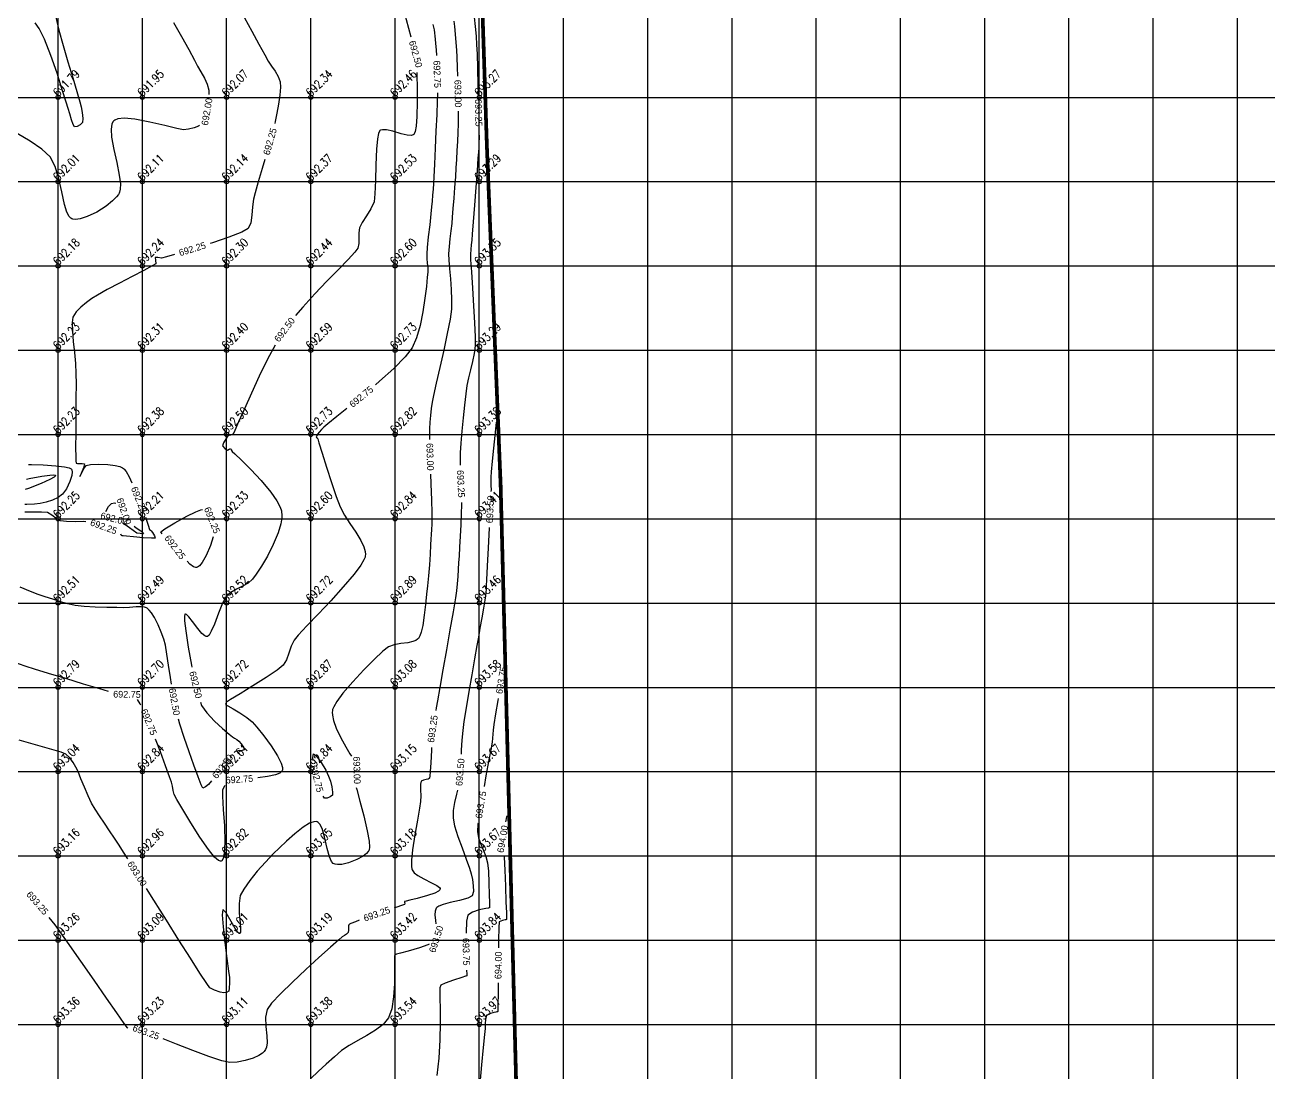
# Model space of a CAD drawing. Header units: millimetres. Extents: x 708400 to 708940, y 1331410 to 1331890.
# Drawn here: x 708683 to 708756.8, y 1331587.2 to 1331649.3 of the extents above; entities that cross this region are included whole.
import ezdxf

# ---------------------------------------------------------------- set-up
doc = ezdxf.new("R2010")
doc.units = ezdxf.units.MM
doc.header["$PDMODE"] = 32
doc.header["$PDSIZE"] = 0.25
for name, color, linetype in [('BLOCK LEVELS', 251, 'Continuous'), ('BOUNDARY', 7, 'Continuous'), ('CONT-MJR', 210, 'Continuous'), ('CONT-MNR', 90, 'Continuous'), ('grid', 4, 'Continuous')]:
    doc.layers.add(name, color=color, linetype=linetype)
doc.styles.add('RS', font='romans.shx', dxfattribs={"height": 5})

msp = doc.modelspace()

# ---------------------------------------------------------------- linework, layer by layer
at = {"layer": 'BLOCK LEVELS', "color": 251}
for p in [(708685, 1331645, 691.788), (708690, 1331645, 691.948), (708695, 1331645, 692.074), (708700, 1331645, 692.345), (708705, 1331645, 692.46), (708710, 1331645, 693.266), (708685, 1331640, 692.005), (708690, 1331640, 692.109), (708695, 1331640, 692.138), (708700, 1331640, 692.375), (708705, 1331640, 692.531), (708710, 1331640, 693.286), (708685, 1331635, 692.181), (708690, 1331635, 692.236), (708695, 1331635, 692.296), (708700, 1331635, 692.438), (708705, 1331635, 692.605), (708710, 1331635, 693.345), (708685, 1331630, 692.228), (708690, 1331630, 692.312), (708695, 1331630, 692.397), (708700, 1331630, 692.588), (708705, 1331630, 692.732), (708710, 1331630, 693.295), (708685, 1331625, 692.228), (708690, 1331625, 692.376), (708695, 1331625, 692.497), (708700, 1331625, 692.731), (708705, 1331625, 692.82), (708710, 1331625, 693.381), (708685, 1331620, 692.249), (708690, 1331620, 692.213), (708695, 1331620, 692.326), (708700, 1331620, 692.604), (708705, 1331620, 692.837), (708710, 1331620, 693.411), (708685, 1331615, 692.509), (708690, 1331615, 692.485), (708695, 1331615, 692.516), (708700, 1331615, 692.72), (708705, 1331615, 692.892), (708710, 1331615, 693.458), (708685, 1331610, 692.787), (708690, 1331610, 692.7), (708695, 1331610, 692.716), (708700, 1331610, 692.866), (708705, 1331610, 693.075), (708710, 1331610, 693.577), (708685, 1331605, 693.041), (708690, 1331605, 692.836), (708695, 1331605, 692.606), (708700, 1331605, 692.837), (708705, 1331605, 693.148), (708710, 1331605, 693.674), (708685, 1331600, 693.157), (708690, 1331600, 692.96), (708695, 1331600, 692.818), (708700, 1331600, 693.055), (708705, 1331600, 693.18), (708710, 1331600, 693.675), (708685, 1331595, 693.26), (708690, 1331595, 693.09), (708695, 1331595, 693.005), (708700, 1331595, 693.191), (708705, 1331595, 693.422), (708710, 1331595, 693.845), (708685, 1331590, 693.363), (708690, 1331590, 693.227), (708695, 1331590, 693.113), (708700, 1331590, 693.377), (708705, 1331590, 693.537), (708710, 1331590, 693.968)]:
    msp.add_point(p, dxfattribs=at)
at = {"layer": 'BOUNDARY', "ltscale": 0.5, "const_width": 0.221, "elevation": 692.39}
msp.add_lwpolyline([(708485.756, 1331513.718), (708506.417, 1331512.167), (708521.684, 1331513.287), (708545.217, 1331516.153), (708575.447, 1331521.711), (708677.694, 1331526.661), (708702.379, 1331528.237), (708722.343, 1331532.076), (708722.785, 1331547.68), (708720.433, 1331582.346), (708712.318, 1331581.477), (708711.266, 1331622.005), (708710.45, 1331642.096), (708710.067, 1331653.805)], dxfattribs=at)
at = {"layer": 'CONT-MJR', "flags": 128}
for points, elevation in [([(708707.464, 1331655.738), (708707.06, 1331655.433), (708706.497, 1331655.087), (708706.024, 1331654.822), (708705.773, 1331654.674), (708705.61, 1331654.533), (708705.445, 1331654.378), (708705.3, 1331654.22), (708705.114, 1331653.968), (708704.897, 1331653.639), (708704.772, 1331653.405), (708704.752, 1331653.259), (708704.759, 1331653.099), (708704.778, 1331652.948), (708704.864, 1331652.604), (708705.074, 1331651.814), (708705.357, 1331650.76), (708705.664, 1331649.622), (708705.942, 1331648.597)], 692.5), ([(708691.849, 1331649.434), (708692.319, 1331648.619), (708692.75, 1331647.839), (708693.088, 1331647.212), (708693.28, 1331646.854), (708693.475, 1331646.513), (708693.68, 1331646.148), (708693.853, 1331645.778), (708693.95, 1331645.418), (708693.955, 1331645.175)], 692), ([(708708.496, 1331649.525), (708708.527, 1331649.205), (708708.571, 1331648.751), (708708.616, 1331648.25), (708708.649, 1331647.794), (708708.668, 1331647.388), (708708.691, 1331646.768), (708708.707, 1331646.256)], 693), ([(708706.283, 1331646.48), (708706.289, 1331646.282), (708706.307, 1331645.603), (708706.317, 1331644.741), (708706.299, 1331643.87), (708706.253, 1331643.283), (708706.194, 1331642.966), (708706.141, 1331642.834), (708706.11, 1331642.797), (708706.066, 1331642.768), (708705.952, 1331642.739), (708705.727, 1331642.75), (708705.359, 1331642.837), (708704.859, 1331642.985), (708704.489, 1331643.071), (708704.261, 1331643.083), (708704.144, 1331643.054), (708704.099, 1331643.026), (708704.067, 1331642.988), (708704.011, 1331642.854), (708703.948, 1331642.53), (708703.893, 1331641.922), (708703.856, 1331641.004), (708703.835, 1331640.066), (708703.807, 1331639.277), (708703.75, 1331638.805), (708703.565, 1331638.394), (708703.302, 1331637.968), (708703.049, 1331637.572), (708702.892, 1331637.253), (708702.852, 1331636.962), (708702.857, 1331636.64), (708702.856, 1331636.322), (708702.797, 1331636.044), (708702.613, 1331635.808), (708702.206, 1331635.374), (708701.635, 1331634.788), (708700.959, 1331634.093), (708700.236, 1331633.335), (708699.524, 1331632.557), (708699.099, 1331632.057)], 692.5), ([(708708.749, 1331644.189), (708708.75, 1331643.933), (708708.741, 1331643.434), (708708.723, 1331642.911), (708708.699, 1331642.377), (708708.671, 1331641.843), (708708.642, 1331641.32), (708708.612, 1331640.822), (708708.577, 1331640.28), (708708.533, 1331639.66), (708708.485, 1331639.017), (708708.438, 1331638.408), (708708.396, 1331637.889), (708708.364, 1331637.516), (708708.315, 1331637.075), (708708.255, 1331636.612), (708708.202, 1331636.149), (708708.173, 1331635.708), (708708.186, 1331635.341), (708708.228, 1331634.835), (708708.282, 1331634.241), (708708.33, 1331633.611), (708708.357, 1331632.995), (708708.344, 1331632.443), (708708.261, 1331631.846), (708708.098, 1331630.992), (708707.887, 1331629.998), (708707.66, 1331628.978), (708707.449, 1331628.047), (708707.286, 1331627.321), (708707.204, 1331626.914), (708707.15, 1331626.532), (708707.103, 1331626.127), (708707.066, 1331625.722), (708707.044, 1331625.337), (708707.046, 1331624.904), (708707.051, 1331624.705)], 693), ([(708693.389, 1331643.323), (708693.324, 1331643.287), (708693.077, 1331643.198), (708692.744, 1331643.122), (708692.437, 1331643.079), (708692.043, 1331643.144), (708691.332, 1331643.323), (708690.453, 1331643.537), (708689.556, 1331643.707), (708688.925, 1331643.759), (708688.553, 1331643.721), (708688.37, 1331643.651), (708688.302, 1331643.6), (708688.256, 1331643.546), (708688.189, 1331643.404), (708688.146, 1331643.119), (708688.175, 1331642.631), (708688.303, 1331641.907), (708688.475, 1331641.131), (708688.627, 1331640.386), (708688.693, 1331639.867), (708688.687, 1331639.55), (708688.65, 1331639.384), (708688.62, 1331639.316), (708688.575, 1331639.241), (708688.46, 1331639.089), (708688.232, 1331638.854), (708687.848, 1331638.545), (708687.292, 1331638.193), (708686.72, 1331637.923), (708686.298, 1331637.793), (708686.028, 1331637.76), (708685.878, 1331637.774), (708685.814, 1331637.794), (708685.756, 1331637.824), (708685.652, 1331637.929), (708685.519, 1331638.18), (708685.373, 1331638.653), (708685.215, 1331639.387), (708685.046, 1331640.175), (708684.83, 1331640.907), (708684.527, 1331641.471), (708684.032, 1331641.933), (708683.341, 1331642.406), (708682.572, 1331642.852)], 692), ([(708697.88, 1331630.305), (708697.433, 1331629.463), (708696.942, 1331628.463), (708696.473, 1331627.458), (708696.055, 1331626.53), (708695.716, 1331625.759), (708695.482, 1331625.229), (708695.381, 1331625.019), (708695.232, 1331624.969), (708695.081, 1331624.918), (708694.965, 1331624.758), (708694.821, 1331624.503), (708694.76, 1331624.319), (708694.9, 1331624.162), (708695.051, 1331624.071), (708695.146, 1331624.12), (708695.234, 1331624.167), (708695.279, 1331624.09), (708695.322, 1331623.999), (708695.482, 1331623.849), (708695.887, 1331623.467), (708696.44, 1331622.919), (708697.049, 1331622.269), (708697.619, 1331621.585), (708697.984, 1331621.057), (708698.174, 1331620.693), (708698.249, 1331620.475), (708698.268, 1331620.374), (708698.277, 1331620.274), (708698.273, 1331620.056), (708698.214, 1331619.694), (708698.057, 1331619.165), (708697.767, 1331618.47), (708697.421, 1331617.79), (708697.068, 1331617.182), (708696.759, 1331616.704), (708696.543, 1331616.412), (708696.28, 1331616.185), (708695.948, 1331615.995), (708695.592, 1331615.817), (708695.258, 1331615.628), (708694.99, 1331615.404), (708694.76, 1331615), (708694.52, 1331614.396), (708694.278, 1331613.754), (708694.091, 1331613.323), (708693.958, 1331613.102), (708693.875, 1331613.022), (708693.835, 1331613.007), (708693.793, 1331613.008), (708693.698, 1331613.049), (708693.534, 1331613.192), (708693.289, 1331613.484), (708692.978, 1331613.903), (708692.757, 1331614.186), (708692.623, 1331614.318), (708692.555, 1331614.35), (708692.528, 1331614.345), (708692.514, 1331614.326), (708692.499, 1331614.225), (708692.51, 1331613.936), (708692.576, 1331613.347), (708692.722, 1331612.387), (708692.916, 1331611.316), (708692.942, 1331611.194)], 692.5), ([(708711.117, 1331625.686), (708711.112, 1331625.688), (708711.092, 1331625.698), (708711.048, 1331625.72), (708711.009, 1331625.734), (708710.983, 1331625.507), (708710.922, 1331624.938), (708710.844, 1331624.188), (708710.766, 1331623.419), (708710.704, 1331622.792), (708710.677, 1331622.47), (708710.679, 1331622.223), (708710.691, 1331621.966), (708710.697, 1331621.719), (708710.693, 1331621.622)], 693.5), ([(708683.242, 1331623.219), (708683.412, 1331623.218), (708684.103, 1331623.197), (708684.856, 1331623.147), (708685.376, 1331623.082), (708685.656, 1331623.016), (708685.768, 1331622.963), (708685.797, 1331622.934), (708685.817, 1331622.891), (708685.833, 1331622.779), (708685.806, 1331622.561), (708685.698, 1331622.215), (708685.491, 1331621.782), (708685.267, 1331621.463), (708685.002, 1331621.262), (708684.66, 1331621.104), (708684.29, 1331620.986), (708683.941, 1331620.905), (708683.601, 1331620.864), (708683.135, 1331620.844), (708683.015, 1331620.844)], 692), ([(708707.108, 1331622.639), (708707.126, 1331622.072), (708707.156, 1331621.096), (708707.178, 1331620.343), (708707.186, 1331619.957), (708707.178, 1331619.672), (708707.164, 1331619.372), (708707.146, 1331619.073), (708707.128, 1331618.788), (708707.109, 1331618.444), (708707.078, 1331617.906), (708707.036, 1331617.264), (708706.985, 1331616.609), (708706.926, 1331616.029), (708706.871, 1331615.526), (708706.81, 1331614.917), (708706.736, 1331614.277), (708706.644, 1331613.677), (708706.553, 1331613.276), (708706.473, 1331613.046), (708706.414, 1331612.935), (708706.382, 1331612.894), (708706.34, 1331612.853), (708706.238, 1331612.785), (708706.05, 1331612.711), (708705.75, 1331612.649), (708705.337, 1331612.596), (708704.937, 1331612.528), (708704.604, 1331612.399), (708704.28, 1331612.138), (708703.763, 1331611.656), (708703.139, 1331611.029), (708702.492, 1331610.334), (708701.909, 1331609.648), (708701.546, 1331609.156), (708701.363, 1331608.847), (708701.293, 1331608.678), (708701.276, 1331608.606), (708701.268, 1331608.525), (708701.276, 1331608.344), (708701.342, 1331608.038), (708701.505, 1331607.587), (708701.783, 1331607.007), (708702.079, 1331606.474), (708702.324, 1331606.062), (708702.411, 1331605.909)], 693), ([(708687.824, 1331620.434), (708687.824, 1331620.437), (708687.994, 1331620.723), (708688.165, 1331620.901), (708688.343, 1331620.94), (708688.423, 1331620.933)], 692), ([(708689.233, 1331619.464), (708688.827, 1331619.763)], 692), ([(708689.523, 1331619.564), (708689.638, 1331619.471), (708689.9, 1331619.276), (708690.015, 1331619.193), (708690.062, 1331619.109), (708689.869, 1331619.122), (708689.677, 1331619.138), (708689.246, 1331619.455)], 692), ([(708710.592, 1331619.491), (708710.589, 1331619.438), (708710.531, 1331618.269), (708710.476, 1331617.192), (708710.435, 1331616.384), (708710.416, 1331616.023), (708710.405, 1331615.828), (708710.391, 1331615.624), (708710.373, 1331615.429), (708710.332, 1331615.177), (708710.25, 1331614.706), (708710.146, 1331614.115), (708710.039, 1331613.505), (708709.947, 1331612.974), (708709.859, 1331612.473), (708709.722, 1331611.696), (708709.556, 1331610.75), (708709.382, 1331609.744), (708709.22, 1331608.785), (708709.09, 1331607.98), (708709.013, 1331607.437), (708708.964, 1331606.875), (708708.93, 1331606.271), (708708.92, 1331606.031)], 693.5), ([(708691.721, 1331610.196), (708691.662, 1331610.581), (708691.556, 1331611.31), (708691.458, 1331611.968), (708691.365, 1331612.504), (708691.275, 1331612.866), (708691.123, 1331613.267), (708690.931, 1331613.71), (708690.717, 1331614.135), (708690.541, 1331614.421), (708690.412, 1331614.584), (708690.33, 1331614.661), (708690.291, 1331614.689), (708690.24, 1331614.716), (708690.125, 1331614.754), (708689.927, 1331614.779), (708689.63, 1331614.772), (708689.242, 1331614.735), (708688.883, 1331614.719), (708688.484, 1331614.728), (708687.887, 1331614.74), (708687.202, 1331614.761), (708686.542, 1331614.798), (708686.018, 1331614.857), (708685.585, 1331614.95), (708685.136, 1331615.077), (708684.682, 1331615.223), (708684.237, 1331615.374), (708683.814, 1331615.515), (708683.365, 1331615.684), (708682.754, 1331615.937)], 692.5), ([(708693.45, 1331609.123), (708693.518, 1331608.927), (708693.835, 1331608.478), (708694.284, 1331608), (708694.758, 1331607.561), (708695.148, 1331607.227), (708695.347, 1331607.065), (708695.475, 1331606.982), (708695.615, 1331606.903), (708695.735, 1331606.814), (708695.869, 1331606.656), (708696.009, 1331606.45), (708696.051, 1331606.299), (708695.922, 1331606.251), (708695.697, 1331606.24), (708695.502, 1331606.196), (708695.44, 1331606.128)], 692.5), ([(708694.11, 1331604.46), (708693.927, 1331604.238), (708693.748, 1331604.091), (708693.583, 1331604.026), (708693.492, 1331604.212), (708693.305, 1331604.689), (708693.054, 1331605.373), (708692.771, 1331606.179), (708692.486, 1331607.023), (708692.233, 1331607.821), (708692.152, 1331608.106)], 692.5), ([(708689.138, 1331599.818), (708688.886, 1331600.219), (708688.619, 1331600.64), (708688.348, 1331601.049), (708688.05, 1331601.487), (708687.745, 1331601.934), (708687.453, 1331602.37), (708687.194, 1331602.773), (708686.989, 1331603.124), (708686.775, 1331603.565), (708686.558, 1331604.077), (708686.354, 1331604.581), (708686.182, 1331605.002), (708686.06, 1331605.262), (708685.891, 1331605.539), (708685.691, 1331605.815), (708685.465, 1331606.029), (708685.173, 1331606.147), (708684.618, 1331606.321), (708683.932, 1331606.518), (708683.244, 1331606.709), (708682.684, 1331606.863)], 693), ([(708702.695, 1331604.05), (708702.723, 1331603.931), (708702.911, 1331603.249), (708703.141, 1331602.381), (708703.35, 1331601.491), (708703.458, 1331600.874), (708703.482, 1331600.523), (708703.464, 1331600.362), (708703.443, 1331600.307), (708703.407, 1331600.252), (708703.307, 1331600.141), (708703.097, 1331599.977), (708702.736, 1331599.777), (708702.226, 1331599.584), (708701.832, 1331599.497), (708701.576, 1331599.484), (708701.437, 1331599.505), (708701.379, 1331599.526), (708701.327, 1331599.558), (708701.233, 1331599.674), (708701.113, 1331599.949), (708700.978, 1331600.444), (708700.819, 1331601.132), (708700.675, 1331601.619), (708700.543, 1331601.885), (708700.439, 1331601.991), (708700.381, 1331602.019), (708700.318, 1331602.031), (708700.176, 1331602.022), (708699.928, 1331601.933), (708699.551, 1331601.707), (708699.046, 1331601.312), (708698.554, 1331600.875), (708698.131, 1331600.483), (708697.76, 1331600.119), (708697.304, 1331599.634), (708696.823, 1331599.086), (708696.374, 1331598.533), (708696.016, 1331598.035), (708695.808, 1331597.648), (708695.736, 1331597.182), (708695.754, 1331596.606), (708695.805, 1331596.037), (708695.829, 1331595.668), (708695.819, 1331595.48), (708695.791, 1331595.411), (708695.769, 1331595.397), (708695.736, 1331595.399), (708695.653, 1331595.467), (708695.499, 1331595.688), (708695.263, 1331596.108), (708694.977, 1331596.613), (708694.773, 1331596.815), (708694.739, 1331596.51), (708694.793, 1331595.794), (708694.898, 1331594.865), (708695.019, 1331593.92), (708695.119, 1331593.159), (708695.163, 1331592.778), (708695.165, 1331592.473), (708695.154, 1331592.156), (708695.123, 1331591.977), (708694.991, 1331591.904), (708694.828, 1331591.877), (708694.622, 1331591.919), (708694.289, 1331592.027), (708694.005, 1331592.177), (708693.819, 1331592.432), (708693.416, 1331593.044), (708692.848, 1331593.929), (708692.167, 1331595.002), (708691.425, 1331596.178), (708690.674, 1331597.372), (708690.237, 1331598.067)], 693), ([(708708.701, 1331603.908), (708708.644, 1331603.66), (708708.533, 1331603.173), (708708.455, 1331602.697), (708708.443, 1331602.247), (708708.537, 1331601.78), (708708.731, 1331601.157), (708708.976, 1331600.469), (708709.223, 1331599.808), (708709.421, 1331599.265), (708709.522, 1331598.932), (708709.586, 1331598.598), (708709.645, 1331598.231), (708709.655, 1331597.887), (708709.576, 1331597.625), (708709.311, 1331597.483), (708708.826, 1331597.362), (708708.262, 1331597.239), (708707.845, 1331597.123), (708707.598, 1331597.017), (708707.482, 1331596.935), (708707.442, 1331596.89), (708707.412, 1331596.84), (708707.373, 1331596.722), (708707.358, 1331596.507), (708707.391, 1331596.172), (708707.424, 1331595.968)], 693.5), ([(708711.775, 1331602.387), (708711.768, 1331602.385), (708711.734, 1331602.377), (708711.709, 1331602.37), (708711.619, 1331602.347), (708711.571, 1331602.092), (708711.558, 1331602.019)], 694), ([(708711.471, 1331599.938), (708711.472, 1331599.92), (708711.506, 1331599.163), (708711.545, 1331598.202), (708711.582, 1331597.251), (708711.606, 1331596.64), (708711.616, 1331596.341), (708711.62, 1331596.243), (708711.62, 1331596.23), (708711.611, 1331596.226), (708711.569, 1331596.212), (708711.538, 1331596.202), (708711.379, 1331596.169), (708711.182, 1331596.079), (708711.16, 1331595.761), (708711.143, 1331594.994), (708711.137, 1331594.543)], 694), ([(708707.033, 1331594.762), (708706.951, 1331594.722), (708706.451, 1331594.543), (708705.779, 1331594.348), (708705.32, 1331594.228), (708705.086, 1331594.166), (708705.003, 1331594.14), (708704.989, 1331594.132), (708704.979, 1331594.114), (708704.967, 1331594.064), (708704.963, 1331593.968), (708704.96, 1331593.852), (708704.965, 1331593.627), (708704.973, 1331593.105), (708704.962, 1331592.402), (708704.911, 1331591.636), (708704.8, 1331590.926), (708704.605, 1331590.387), (708704.285, 1331590.001), (708703.842, 1331589.659), (708703.325, 1331589.347), (708702.785, 1331589.05), (708702.269, 1331588.754), (708701.828, 1331588.446), (708701.397, 1331588.081), (708700.914, 1331587.653), (708700.43, 1331587.207), (708699.998, 1331586.786)], 693.5), ([(708711.116, 1331592.476), (708711.111, 1331591.812), (708711.107, 1331591.181), (708711.105, 1331590.88), (708711.103, 1331590.782), (708711.103, 1331590.769), (708711.098, 1331590.766), (708711.078, 1331590.757), (708711.033, 1331590.742), (708710.99, 1331590.728), (708710.859, 1331590.701), (708710.612, 1331590.632), (708710.425, 1331590.525), (708710.367, 1331590.323), (708710.356, 1331590.034), (708710.346, 1331589.757), (708710.312, 1331589.399), (708710.238, 1331588.63), (708710.139, 1331587.604), (708710.027, 1331586.475)], 694)]:
    msp.add_lwpolyline(points, dxfattribs=dict(at, elevation=elevation))
at = {"layer": 'CONT-MNR', "flags": 128}
for points, elevation in [([(708684.861, 1331649.753), (708685.049, 1331648.993), (708685.301, 1331648.08), (708685.585, 1331647.105), (708685.868, 1331646.162), (708686.116, 1331645.343), (708686.297, 1331644.74), (708686.377, 1331644.446), (708686.433, 1331644.1), (708686.47, 1331643.736), (708686.447, 1331643.5), (708686.316, 1331643.37), (708686.125, 1331643.264), (708685.972, 1331643.242), (708685.887, 1331643.382), (708685.791, 1331643.675), (708685.69, 1331644.024), (708685.591, 1331644.33), (708685.473, 1331644.707), (708685.247, 1331645.455), (708684.938, 1331646.427), (708684.574, 1331647.477), (708684.182, 1331648.456), (708683.865, 1331649.091), (708683.644, 1331649.419)], 691.75), ([(708696.071, 1331649.713), (708696.494, 1331648.934), (708696.917, 1331648.158), (708697.266, 1331647.519), (708697.471, 1331647.149), (708697.66, 1331646.854), (708697.874, 1331646.548), (708698.063, 1331646.237), (708698.179, 1331645.928), (708698.195, 1331645.595), (708698.156, 1331645.13), (708698.08, 1331644.595), (708697.986, 1331644.055), (708697.892, 1331643.572), (708697.86, 1331643.443)], 692.25), ([(708707.237, 1331649.331), (708707.322, 1331649.001), (708707.344, 1331648.824), (708707.357, 1331648.637), (708707.37, 1331648.458), (708707.395, 1331648.195), (708707.43, 1331647.826), (708707.457, 1331647.475)], 692.75), ([(708709.703, 1331649.76), (708709.756, 1331649.199), (708709.805, 1331648.63), (708709.841, 1331648.117), (708709.863, 1331647.583), (708709.889, 1331646.732), (708709.917, 1331645.705), (708709.93, 1331645.184)], 693.25), ([(708707.515, 1331645.276), (708707.515, 1331645.268), (708707.501, 1331644.778), (708707.469, 1331643.979), (708707.426, 1331643.002), (708707.379, 1331641.976), (708707.334, 1331641.03), (708707.297, 1331640.293), (708707.276, 1331639.896), (708707.254, 1331639.557), (708707.229, 1331639.201), (708707.201, 1331638.845), (708707.172, 1331638.507), (708707.127, 1331638.084), (708707.054, 1331637.436), (708706.974, 1331636.721), (708706.907, 1331636.095), (708706.877, 1331635.715), (708706.886, 1331635.449), (708706.912, 1331635.167), (708706.935, 1331634.886), (708706.935, 1331634.621), (708706.911, 1331634.328), (708706.858, 1331633.789), (708706.772, 1331633.082), (708706.648, 1331632.284), (708706.483, 1331631.475), (708706.271, 1331630.731), (708706.008, 1331630.131), (708705.594, 1331629.597), (708704.921, 1331628.92), (708704.085, 1331628.163), (708703.835, 1331627.95)], 692.75), ([(708709.98, 1331642.984), (708709.981, 1331642.947), (708709.985, 1331642.598), (708709.978, 1331642.319), (708709.964, 1331642.027), (708709.948, 1331641.748), (708709.922, 1331641.389), (708709.867, 1331640.641), (708709.794, 1331639.662), (708709.715, 1331638.604), (708709.641, 1331637.625), (708709.584, 1331636.88), (708709.556, 1331636.524), (708709.524, 1331636.254), (708709.489, 1331635.971), (708709.469, 1331635.701), (708709.485, 1331635.358), (708709.532, 1331634.641), (708709.596, 1331633.687), (708709.663, 1331632.635), (708709.721, 1331631.622), (708709.756, 1331630.786), (708709.754, 1331630.264), (708709.693, 1331629.804), (708709.591, 1331629.324), (708709.471, 1331628.838), (708709.355, 1331628.358), (708709.266, 1331627.899), (708709.199, 1331627.411), (708709.118, 1331626.745), (708709.034, 1331625.979), (708708.956, 1331625.197), (708708.895, 1331624.478), (708708.86, 1331623.903), (708708.855, 1331623.412), (708708.861, 1331623.173)], 693.25), ([(708697.27, 1331641.323), (708697.108, 1331640.771), (708696.876, 1331639.979), (708696.693, 1331639.342), (708696.589, 1331638.956), (708696.532, 1331638.509), (708696.502, 1331638.02), (708696.438, 1331637.564), (708696.276, 1331637.216), (708695.899, 1331637.006), (708695.139, 1331636.713), (708694.154, 1331636.378), (708694.015, 1331636.333)], 692.25), ([(708691.913, 1331635.684), (708691.43, 1331635.542), (708691.127, 1331635.46), (708690.924, 1331635.498), (708690.765, 1331635.506), (708690.777, 1331635.332), (708690.792, 1331635.131), (708690.588, 1331635.005), (708690.088, 1331634.736), (708689.401, 1331634.375), (708688.639, 1331633.977), (708687.911, 1331633.592), (708687.327, 1331633.272), (708686.997, 1331633.072), (708686.68, 1331632.834), (708686.351, 1331632.563), (708686.065, 1331632.267), (708685.877, 1331631.958), (708685.833, 1331631.638), (708685.846, 1331631.138), (708685.896, 1331630.523), (708685.962, 1331629.857), (708686.023, 1331629.202), (708686.057, 1331628.625), (708686.063, 1331628.008), (708686.059, 1331627.132), (708686.05, 1331626.123), (708686.041, 1331625.109), (708686.038, 1331624.217), (708686.043, 1331623.676), (708686.053, 1331623.414), (708686.063, 1331623.323), (708686.069, 1331623.306), (708686.088, 1331623.292), (708686.146, 1331623.276), (708686.263, 1331623.275), (708686.433, 1331623.286), (708686.567, 1331623.256), (708686.51, 1331623.03), (708686.359, 1331622.69), (708686.297, 1331622.505), (708686.373, 1331622.648), (708686.503, 1331622.952), (708686.667, 1331623.17), (708686.918, 1331623.22), (708687.383, 1331623.245), (708687.944, 1331623.227), (708688.382, 1331623.169), (708688.665, 1331623.093), (708688.817, 1331623.026), (708688.88, 1331622.986), (708688.929, 1331622.942), (708689.039, 1331622.801), (708689.224, 1331622.478), (708689.38, 1331622.139)], 692.25), ([(708702.143, 1331626.543), (708701.543, 1331626.061), (708701, 1331625.631), (708700.769, 1331625.444), (708700.628, 1331625.295), (708700.486, 1331625.135), (708700.409, 1331625.043), (708700.355, 1331624.944), (708700.318, 1331624.858), (708700.361, 1331624.803), (708700.409, 1331624.747), (708700.483, 1331624.506), (708700.672, 1331623.898), (708700.932, 1331623.067), (708701.225, 1331622.16), (708701.508, 1331621.322), (708701.742, 1331620.699), (708701.995, 1331620.218), (708702.324, 1331619.717), (708702.671, 1331619.21), (708702.977, 1331618.711), (708703.153, 1331618.327), (708703.226, 1331618.052), (708703.239, 1331617.877), (708703.234, 1331617.792), (708703.22, 1331617.723), (708703.151, 1331617.557), (708702.961, 1331617.24), (708702.569, 1331616.717), (708701.922, 1331615.956), (708701.181, 1331615.141), (708700.432, 1331614.345), (708699.762, 1331613.642), (708699.257, 1331613.103), (708699.003, 1331612.801), (708698.835, 1331612.441), (708698.697, 1331612.036), (708698.551, 1331611.641), (708698.355, 1331611.312), (708697.998, 1331611.024), (708697.347, 1331610.586), (708696.561, 1331610.089), (708695.799, 1331609.622), (708695.222, 1331609.272), (708694.99, 1331609.129), (708694.958, 1331609.05), (708694.941, 1331608.972), (708695.07, 1331608.897), (708695.385, 1331608.722), (708695.793, 1331608.481), (708696.202, 1331608.212), (708696.518, 1331607.951), (708696.804, 1331607.63), (708697.206, 1331607.131), (708697.64, 1331606.538), (708698.023, 1331605.937), (708698.235, 1331605.508), (708698.311, 1331605.244), (708698.312, 1331605.107), (708698.296, 1331605.051), (708698.265, 1331605.002), (708698.159, 1331604.915), (708697.905, 1331604.808), (708697.435, 1331604.701), (708696.855, 1331604.63)], 692.75), ([(708683.128, 1331622.352), (708683.286, 1331622.384), (708684.031, 1331622.525), (708684.509, 1331622.594), (708684.748, 1331622.604), (708684.831, 1331622.585), (708684.847, 1331622.567), (708684.842, 1331622.539), (708684.766, 1331622.465), (708684.515, 1331622.323), (708684.001, 1331622.096), (708683.24, 1331621.804), (708683.046, 1331621.736)], 691.75), ([(708686.64, 1331619.828), (708686.49, 1331619.83), (708686.002, 1331619.828), (708685.491, 1331619.837), (708685.148, 1331619.875), (708684.889, 1331620.021), (708684.633, 1331620.221), (708684.374, 1331620.364), (708684.014, 1331620.393), (708683.375, 1331620.395), (708683.026, 1331620.391)], 692.25), ([(708691.172, 1331619.112), (708691.099, 1331619.219), (708691.342, 1331619.406), (708691.92, 1331619.76), (708692.633, 1331620.156), (708693.164, 1331620.417), (708693.472, 1331620.537), (708693.56, 1331620.555)], 692.25), ([(708708.94, 1331620.975), (708708.942, 1331620.838), (708708.927, 1331620.289), (708708.9, 1331619.641), (708708.865, 1331618.96), (708708.828, 1331618.316), (708708.795, 1331617.775), (708708.772, 1331617.406), (708708.748, 1331616.997), (708708.723, 1331616.566), (708708.691, 1331616.136), (708708.649, 1331615.729), (708708.582, 1331615.3), (708708.444, 1331614.487), (708708.26, 1331613.42), (708708.051, 1331612.228), (708707.842, 1331611.04), (708707.656, 1331609.985), (708707.516, 1331609.193), (708707.446, 1331608.793), (708707.415, 1331608.619)], 693.25), ([(708690.178, 1331620.088), (708690.343, 1331619.613), (708690.427, 1331619.365), (708690.476, 1331619.324), (708690.525, 1331619.284), (708690.6, 1331619.181), (708690.723, 1331618.99), (708690.765, 1331618.852), (708690.545, 1331618.842), (708690.054, 1331618.873), (708689.474, 1331618.924), (708689.068, 1331618.964), (708688.86, 1331618.987), (708688.788, 1331618.996), (708688.777, 1331618.998), (708688.77, 1331619.005), (708688.75, 1331619.032), (708688.716, 1331619.088), (708688.714, 1331619.093)], 692.25), ([(708694.212, 1331618.92), (708694.043, 1331618.407), (708693.785, 1331617.813), (708693.555, 1331617.411), (708693.383, 1331617.202), (708693.273, 1331617.125), (708693.221, 1331617.109), (708693.166, 1331617.108), (708693.039, 1331617.154), (708692.814, 1331617.316), (708692.654, 1331617.476)], 692.25), ([(708687.99, 1331609.761), (708687.475, 1331609.911), (708686.512, 1331610.197), (708685.449, 1331610.516), (708684.43, 1331610.823), (708683.598, 1331611.077), (708683.098, 1331611.232), (708682.655, 1331611.395), (708682.165, 1331611.598), (708682.096, 1331611.626)], 692.75), ([(708689.906, 1331608.933), (708689.863, 1331609.016), (708689.72, 1331609.273)], 692.75), ([(708711.122, 1331609.337), (708711.102, 1331609.219), (708710.969, 1331608.428), (708710.863, 1331607.786), (708710.813, 1331607.461), (708710.795, 1331607.225), (708710.785, 1331606.977), (708710.767, 1331606.741), (708710.708, 1331606.407), (708710.574, 1331605.694), (708710.397, 1331604.743), (708710.283, 1331604.112)], 693.75), ([(708694.905, 1331604.179), (708694.858, 1331604.12), (708694.747, 1331603.906), (708694.751, 1331603.534), (708694.805, 1331602.756), (708694.868, 1331601.778), (708694.896, 1331600.803), (708694.865, 1331600.165), (708694.795, 1331599.837), (708694.721, 1331599.714), (708694.675, 1331599.687), (708694.628, 1331599.684), (708694.513, 1331599.733), (708694.29, 1331599.928), (708693.924, 1331600.37), (708693.403, 1331601.117), (708692.873, 1331601.953), (708692.4, 1331602.744), (708692.053, 1331603.353), (708691.896, 1331603.646), (708691.828, 1331603.877), (708691.785, 1331604.131), (708691.733, 1331604.372), (708691.618, 1331604.697), (708691.378, 1331605.349), (708691.068, 1331606.174), (708690.786, 1331606.916)], 692.75), ([(708707.16, 1331606.433), (708707.153, 1331606.271), (708707.119, 1331605.52), (708707.088, 1331605.006), (708707.063, 1331604.736), (708707.045, 1331604.633), (708707.035, 1331604.61), (708707.016, 1331604.59), (708706.961, 1331604.56), (708706.851, 1331604.53), (708706.69, 1331604.5), (708706.547, 1331604.428), (708706.513, 1331604.247), (708706.514, 1331603.929), (708706.524, 1331603.562), (708706.519, 1331603.235), (708706.457, 1331602.839), (708706.327, 1331602.124), (708706.173, 1331601.244), (708706.04, 1331600.355), (708705.978, 1331599.74), (708705.973, 1331599.387), (708705.994, 1331599.222), (708706.013, 1331599.164), (708706.045, 1331599.106), (708706.142, 1331598.993), (708706.351, 1331598.833), (708706.705, 1331598.635), (708707.172, 1331598.41), (708707.482, 1331598.245), (708707.631, 1331598.13), (708707.676, 1331598.057), (708707.678, 1331598.021), (708707.664, 1331597.985), (708707.584, 1331597.911), (708707.357, 1331597.795), (708706.923, 1331597.643), (708706.307, 1331597.474), (708705.878, 1331597.37), (708705.658, 1331597.318), (708705.583, 1331597.299), (708705.572, 1331597.295), (708705.569, 1331597.287), (708705.568, 1331597.254), (708705.572, 1331597.187), (708705.569, 1331597.124), (708705.326, 1331597.037), (708704.954, 1331596.909)], 693.25), ([(708700.136, 1331605.653), (708700.11, 1331605.837), (708700.153, 1331606.061), (708700.34, 1331605.924), (708700.612, 1331605.541), (708700.881, 1331605.085), (708701.058, 1331604.734), (708701.159, 1331604.437), (708701.244, 1331604.09), (708701.293, 1331603.783), (708701.285, 1331603.608), (708701.157, 1331603.503), (708700.962, 1331603.429), (708700.804, 1331603.425), (708700.727, 1331603.534)], 692.75), ([(708709.928, 1331601.941), (708709.922, 1331601.901), (708709.888, 1331601.436), (708709.957, 1331601.077), (708710.088, 1331600.705), (708710.243, 1331600.329), (708710.389, 1331599.956), (708710.487, 1331599.595), (708710.539, 1331599.093), (708710.572, 1331598.403), (708710.59, 1331597.699), (708710.596, 1331597.239), (708710.598, 1331597.012), (708710.598, 1331596.938), (708710.598, 1331596.928), (708710.592, 1331596.925), (708710.564, 1331596.915), (708710.544, 1331596.909), (708710.378, 1331596.88), (708710, 1331596.797), (708709.586, 1331596.664), (708709.312, 1331596.485), (708709.241, 1331596.125), (708709.212, 1331595.434), (708709.212, 1331595.413)], 693.75), ([(708689.136, 1331589.787), (708689.113, 1331589.804), (708688.917, 1331590.065), (708688.485, 1331590.685), (708687.876, 1331591.569), (708687.146, 1331592.625), (708686.355, 1331593.761), (708685.559, 1331594.885), (708684.817, 1331595.903), (708684.469, 1331596.355)], 693.25), ([(708702.878, 1331596.182), (708702.643, 1331596.096), (708702.382, 1331595.993), (708702.289, 1331595.949), (708702.271, 1331595.936), (708702.258, 1331595.914), (708702.242, 1331595.857), (708702.238, 1331595.753), (708702.245, 1331595.603), (708702.222, 1331595.453), (708702.124, 1331595.36), (708701.989, 1331595.282), (708701.864, 1331595.203), (708701.654, 1331595.019), (708701.163, 1331594.583), (708700.483, 1331593.97), (708699.703, 1331593.255), (708698.914, 1331592.514), (708698.207, 1331591.823), (708697.673, 1331591.256), (708697.401, 1331590.89), (708697.309, 1331590.432), (708697.33, 1331589.883), (708697.385, 1331589.319), (708697.4, 1331588.907), (708697.368, 1331588.648), (708697.316, 1331588.508), (708697.279, 1331588.449), (708697.234, 1331588.396), (708697.125, 1331588.294), (708696.918, 1331588.156), (708696.582, 1331588), (708696.106, 1331587.854), (708695.623, 1331587.764), (708695.19, 1331587.736), (708694.717, 1331587.838), (708693.943, 1331588.097), (708693, 1331588.451), (708692.022, 1331588.835), (708691.244, 1331589.147)], 693.25), ([(708709.247, 1331593.213), (708709.255, 1331592.982), (708709.258, 1331592.899), (708709.258, 1331592.887), (708709.25, 1331592.883), (708709.21, 1331592.869), (708709.182, 1331592.86), (708708.961, 1331592.791), (708708.474, 1331592.634), (708707.973, 1331592.457), (708707.707, 1331592.328), (708707.659, 1331592.18), (708707.656, 1331591.989), (708707.653, 1331591.805), (708707.657, 1331591.543), (708707.67, 1331590.94), (708707.675, 1331590.089), (708707.655, 1331589.081), (708707.594, 1331588.009), (708707.474, 1331586.963)], 693.75)]:
    msp.add_lwpolyline(points, dxfattribs=dict(at, elevation=elevation))
at = {"layer": 'grid'}
for p, q in [((708685, 1331410), (708685, 1331890)), ((708690, 1331410), (708690, 1331890)), ((708695, 1331410), (708695, 1331890)), ((708700, 1331410), (708700, 1331890)), ((708705, 1331410), (708705, 1331890)), ((708710, 1331410), (708710, 1331890)), ((708715, 1331410), (708715, 1331890)), ((708720, 1331410), (708720, 1331890)), ((708725, 1331410), (708725, 1331890)), ((708730, 1331410), (708730, 1331890)), ((708735, 1331410), (708735, 1331890)), ((708740, 1331410), (708740, 1331890)), ((708745, 1331410), (708745, 1331890)), ((708750, 1331410), (708750, 1331890)), ((708755, 1331410), (708755, 1331890)), ((708400, 1331645), (708845, 1331645)), ((708400, 1331640), (708845, 1331640)), ((708400, 1331635), (708845, 1331635)), ((708400, 1331630), (708845, 1331630)), ((708400, 1331625), (708845, 1331625)), ((708400, 1331620), (708845, 1331620)), ((708400, 1331615), (708845, 1331615)), ((708400, 1331610), (708845, 1331610)), ((708400, 1331605), (708845, 1331605)), ((708400, 1331600), (708845, 1331600)), ((708400, 1331595), (708845, 1331595)), ((708400, 1331590), (708845, 1331590))]:
    msp.add_line(p, q, dxfattribs=at)

# ---------------------------------------------------------------- texts
at = {"layer": 'BLOCK LEVELS', "color": 251, "style": 'RS', "width": 0.8}
for s, p in [('691.79', (708685, 1331645, 691.788)), ('691.95', (708690, 1331645, 691.948)), ('692.07', (708695, 1331645, 692.074)), ('692.34', (708700, 1331645, 692.345)), ('692.46', (708705, 1331645, 692.46)), ('693.27', (708710, 1331645, 693.266)), ('692.01', (708685, 1331640, 692.005)), ('692.11', (708690, 1331640, 692.109)), ('692.14', (708695, 1331640, 692.138)), ('692.37', (708700, 1331640, 692.375)), ('692.53', (708705, 1331640, 692.531)), ('693.29', (708710, 1331640, 693.286)), ('692.18', (708685, 1331635, 692.181)), ('692.24', (708690, 1331635, 692.236)), ('692.30', (708695, 1331635, 692.296)), ('692.44', (708700, 1331635, 692.438)), ('692.60', (708705, 1331635, 692.605)), ('693.35', (708710, 1331635, 693.345)), ('692.23', (708685, 1331630, 692.228)), ('692.31', (708690, 1331630, 692.312)), ('692.40', (708695, 1331630, 692.397)), ('692.59', (708700, 1331630, 692.588)), ('692.73', (708705, 1331630, 692.732)), ('693.29', (708710, 1331630, 693.295)), ('692.23', (708685, 1331625, 692.228)), ('692.38', (708690, 1331625, 692.376)), ('692.50', (708695, 1331625, 692.497)), ('692.73', (708700, 1331625, 692.731)), ('692.82', (708705, 1331625, 692.82)), ('693.38', (708710, 1331625, 693.381)), ('692.25', (708685, 1331620, 692.249)), ('692.21', (708690, 1331620, 692.213)), ('692.33', (708695, 1331620, 692.326)), ('692.60', (708700, 1331620, 692.604)), ('692.84', (708705, 1331620, 692.837)), ('693.41', (708710, 1331620, 693.411)), ('692.51', (708685, 1331615, 692.509)), ('692.49', (708690, 1331615, 692.485)), ('692.52', (708695, 1331615, 692.516)), ('692.72', (708700, 1331615, 692.72)), ('692.89', (708705, 1331615, 692.892)), ('693.46', (708710, 1331615, 693.458)), ('692.79', (708685, 1331610, 692.787)), ('692.70', (708690, 1331610, 692.7)), ('692.72', (708695, 1331610, 692.716)), ('692.87', (708700, 1331610, 692.866)), ('693.08', (708705, 1331610, 693.075)), ('693.58', (708710, 1331610, 693.577)), ('693.04', (708685, 1331605, 693.041)), ('692.84', (708690, 1331605, 692.836)), ('692.61', (708695, 1331605, 692.606)), ('692.84', (708700, 1331605, 692.837)), ('693.15', (708705, 1331605, 693.148)), ('693.67', (708710, 1331605, 693.674)), ('693.16', (708685, 1331600, 693.157)), ('692.96', (708690, 1331600, 692.96)), ('692.82', (708695, 1331600, 692.818)), ('693.05', (708700, 1331600, 693.055)), ('693.18', (708705, 1331600, 693.18)), ('693.67', (708710, 1331600, 693.675)), ('693.26', (708685, 1331595, 693.26)), ('693.09', (708690, 1331595, 693.09)), ('693.01', (708695, 1331595, 693.005)), ('693.19', (708700, 1331595, 693.191)), ('693.42', (708705, 1331595, 693.422)), ('693.84', (708710, 1331595, 693.845)), ('693.36', (708685, 1331590, 693.363)), ('693.23', (708690, 1331590, 693.227)), ('693.11', (708695, 1331590, 693.113)), ('693.38', (708700, 1331590, 693.377)), ('693.54', (708705, 1331590, 693.537)), ('693.97', (708710, 1331590, 693.968))]:
    msp.add_text(s, height=0.5, rotation=45.00661, dxfattribs=at).set_placement(p)
at = {"layer": 'CONT-MJR', "char_height": 0.4, "attachment_point": 5}
for s, insert, rotation in [('{692.50}', (708706.22, 1331647.568, 692.5), 285.09601), ('{693.00}', (708708.735, 1331645.223, 693), 271.03492), ('{692.00}', (708693.836, 1331644.147, 692), 80.22328), ('{692.50}', (708698.443, 1331631.216, 692.5), 53.1551), ('{693.00}', (708707.077, 1331623.672, 693), 271.65796), ('{692.00}', (708688.909, 1331620.445, 692), 289.03831), ('{693.50}', (708710.644, 1331620.556, 693.5), 87.27001), ('{692.00}', (708688.318, 1331619.997, 692), 345.54366), ('{692.50}', (708693.164, 1331610.151, 692.5), 283.89702), ('{692.50}', (708691.898, 1331609.144, 692.5), 280.0215), ('{692.50}', (708694.764, 1331605.302, 692.5), 52.12013), ('{693.00}', (708702.734, 1331605.085, 693), 271.62299), ('{693.50}', (708708.864, 1331604.965, 693.5), 85.21507), ('{694.00}', (708711.384, 1331601, 694), 80.55253), ('{693.00}', (708689.688, 1331598.943, 693), 302.10663), ('{693.50}', (708707.445, 1331595.061, 693.5), 72.00756), ('{694.00}', (708711.125, 1331593.509, 694), 89.47324)]:
    msp.add_mtext(s, dxfattribs=dict(at, insert=insert, rotation=rotation))
at = {"layer": 'CONT-MNR', "char_height": 0.4, "attachment_point": 5}
for s, insert, rotation in [('{692.75}', (708707.498, 1331646.376, 692.75), 271.73364), ('{693.25}', (708709.956, 1331644.084, 693.25), 271.30883), ('{692.25}', (708697.576, 1331642.38, 692.25), 73.92021), ('{692.25}', (708692.966, 1331636.002, 692.25), 16.93238), ('{692.75}', (708702.995, 1331627.239, 692.75), 39.40772), ('{693.25}', (708708.906, 1331622.074, 693.25), 272.79457), ('{692.25}', (708689.801, 1331621.122, 692.25), 291.77136), ('{692.25}', (708694.138, 1331619.916, 692.25), 291.74235), ('{692.25}', (708687.702, 1331619.529, 692.25), 340.11222), ('{692.25}', (708691.938, 1331618.313, 692.25), 307.44806), ('{693.75}', (708711.308, 1331610.421, 693.75), 80.18943), ('{692.75}', (708689.087, 1331609.581, 692.75), 359.27558), ('{692.75}', (708690.384, 1331607.94, 692.75), 292.39114), ('{693.25}', (708707.23, 1331607.534, 693.25), 82.05019), ('{692.75}', (708700.356, 1331604.574, 692.75), 284.32265), ('{692.75}', (708695.758, 1331604.541, 692.75), 4.10366), ('{693.75}', (708710.094, 1331603.029, 693.75), 80.36665), ('{693.25}', (708683.768, 1331597.203, 693.25), 311.05683), ('{693.25}', (708703.914, 1331596.55, 693.25), 19.35163), ('{693.75}', (708709.219, 1331594.313, 693.75), 271.17931), ('{693.25}', (708690.219, 1331589.546, 693.25), 340.22033)]:
    msp.add_mtext(s, dxfattribs=dict(at, insert=insert, rotation=rotation))

doc.saveas('drawing.dxf')
